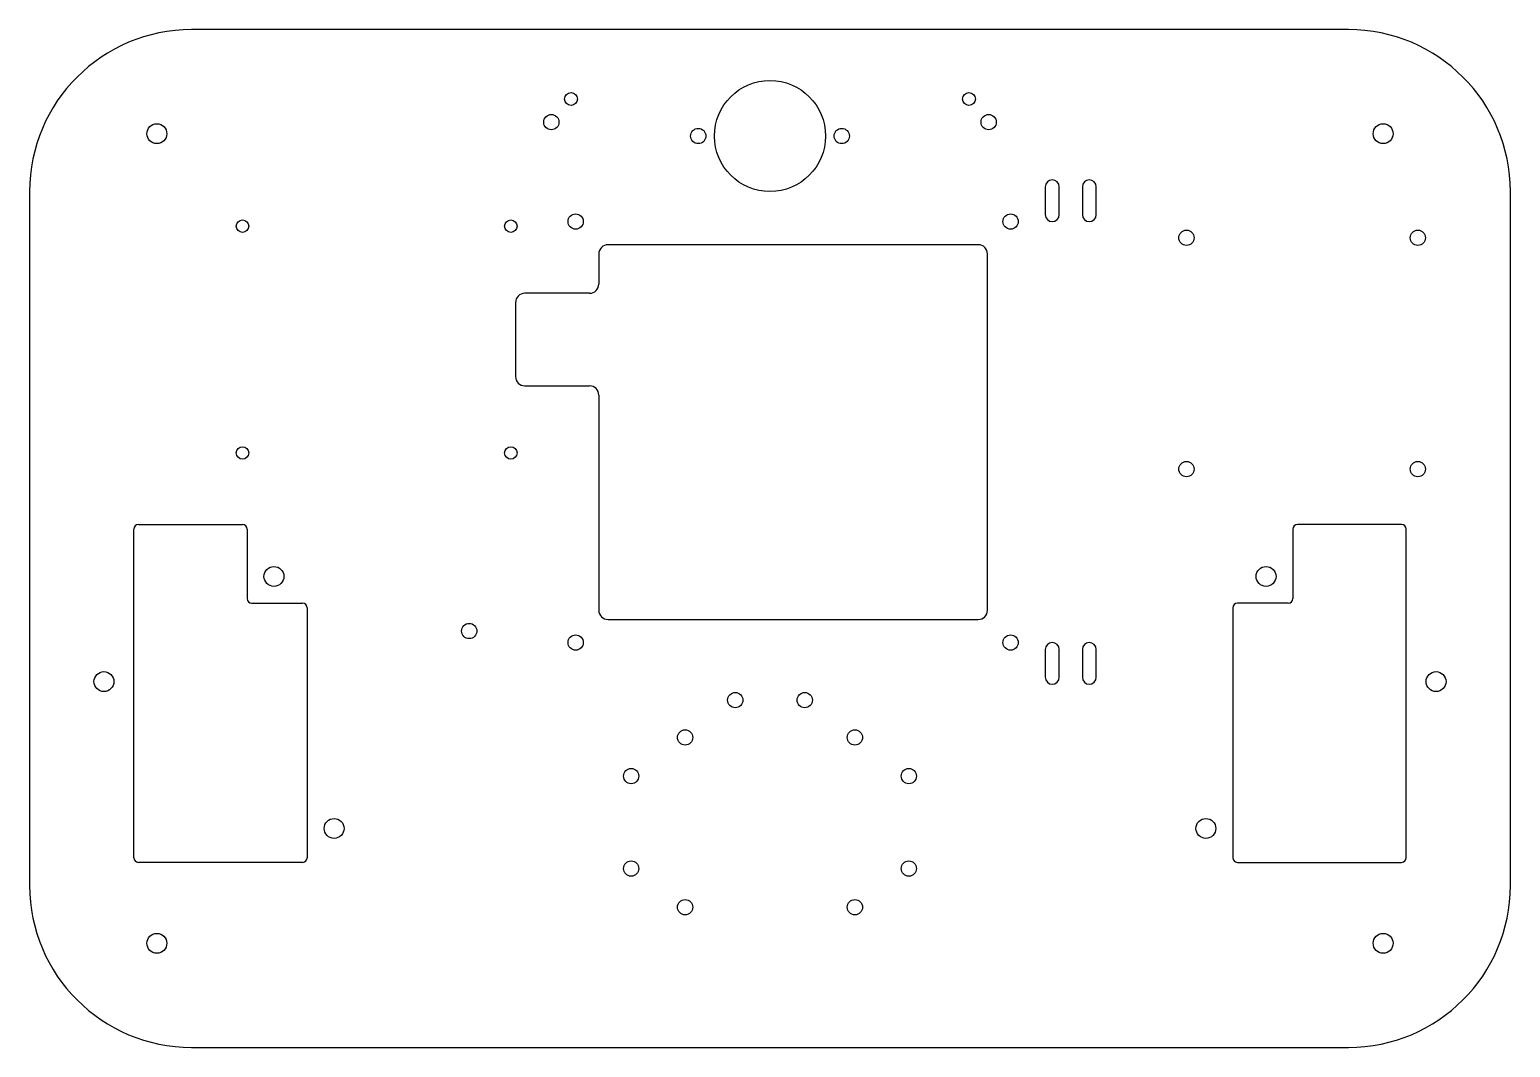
# Model space of a CAD drawing. Extents: x -160 to 160, y -110 to 110.
import ezdxf

# ---------------------------------------------------------------- set-up
doc = ezdxf.new("R2010")
doc.units = 0
doc.layers.get('0').update_dxf_attribs({"linetype": 'CONTINUOUS'})

msp = doc.modelspace()

# ---------------------------------------------------------------- linework, layer by layer
at = {"color": 7, "linetype": 'CONTINUOUS'}
for p, q in [((125, 110), (-125, 110)), ((-160, 75), (-160, -75)), ((59.5, 76), (59.5, 70)), ((62.5, 70), (62.5, 76)), ((67.5, 76), (67.5, 70)), ((70.5, 70), (70.5, 76)), ((160, -75), (160, 75)), ((-37, 61.5), (-37, 55)), ((45, 63.5), (-35, 63.5)), ((47, -15.5), (47, 61.5)), ((-39, 53), (-53, 53)), ((-55, 51), (-55, 35)), ((-53, 33), (-39, 33)), ((-37, 31), (-37, -15.5)), ((-137.5, -69), (-137.5, 2)), ((-136.5, 3), (-114, 3)), ((-113, 2), (-113, -13)), ((113, 2), (113, -13)), ((136.5, 3), (114, 3)), ((137.5, -69), (137.5, 2)), ((-112, -14), (-101, -14)), ((-100, -15), (-100, -69)), ((100, -15), (100, -69)), ((112, -14), (101, -14)), ((-35, -17.5), (45, -17.5)), ((59.5, -24), (59.5, -30)), ((62.5, -30), (62.5, -24)), ((67.5, -24), (67.5, -30)), ((70.5, -30), (70.5, -24)), ((-101, -70), (-136.5, -70)), ((101, -70), (136.5, -70)), ((-125, -110), (125, -110))]:
    msp.add_line(p, q, dxfattribs=at)
for centre, radius in [((-43, 95), 1.4), ((0, 87), 12), ((43, 95), 1.4), ((-132.5, 87.5), 2.15), ((-47.25, 90), 1.65), ((47.25, 90), 1.65), ((132.5, 87.5), 2.15), ((-15.5, 87), 1.65), ((15.5, 87), 1.65), ((-114, 67.5), 1.35), ((-56, 67.5), 1.35), ((-42, 68.5), 1.65), ((52, 68.5), 1.65), ((90, 65), 1.65), ((140, 65), 1.65), ((-114, 18.5), 1.35), ((-56, 18.5), 1.35), ((90, 15), 1.65), ((140, 15), 1.65), ((-107.2, -8.2), 2.15), ((107.2, -8.2), 2.15), ((-65, -20), 1.65), ((-42, -22.5), 1.65), ((52, -22.5), 1.65), ((-143.94, -30.93), 2.15), ((143.94, -30.93), 2.15), ((-7.5, -34.93), 1.65), ((7.5, -34.93), 1.65), ((-18.35, -43), 1.65), ((18.35, -43), 1.65), ((-30, -51.35), 1.65), ((30, -51.35), 1.65), ((-94.2, -62.67), 2.15), ((94.2, -62.67), 2.15), ((-30, -71.35), 1.65), ((30, -71.35), 1.65), ((-18.35, -79.7), 1.65), ((18.35, -79.7), 1.65), ((-132.5, -87.5), 2.15), ((132.5, -87.5), 2.15)]:
    msp.add_circle(centre, radius, dxfattribs=at)
for centre, radius, start, end in [((-125, 75), 35, 90, 180), ((125, 75), 35, 0, 90), ((61, 76), 1.5, 0, 180), ((69, 76), 1.5, 0, 180), ((61, 70), 1.5, 180, 0), ((69, 70), 1.5, 180, 0), ((-35, 61.5), 2, 90, 180), ((45, 61.5), 2, 0, 90), ((-39, 55), 2, 270, 0), ((-53, 51), 2, 90, 180), ((-53, 35), 2, 180, 270), ((-39, 31), 2, 0, 90), ((-136.5, 2), 1, 90, 180), ((-114, 2), 1, 0, 90), ((114, 2), 1, 90, 180), ((136.5, 2), 1, 0, 90), ((-112, -13), 1, 180, 270), ((-101, -15), 1, 0, 90), ((-35, -15.5), 2, 180, 270), ((45, -15.5), 2, 270, 0), ((101, -15), 1, 90, 180), ((112, -13), 1, 270, 0), ((61, -24), 1.5, 0, 180), ((69, -24), 1.5, 0, 180), ((61, -30), 1.5, 180, 0), ((69, -30), 1.5, 180, 0), ((-136.5, -69), 1, 180, 270), ((-101, -69), 1, 270, 0), ((101, -69), 1, 180, 270), ((136.5, -69), 1, 270, 0), ((-125, -75), 35, 180, 270), ((125, -75), 35, 270, 0)]:
    msp.add_arc(centre, radius, start, end, dxfattribs=at)

doc.saveas('drawing.dxf')
